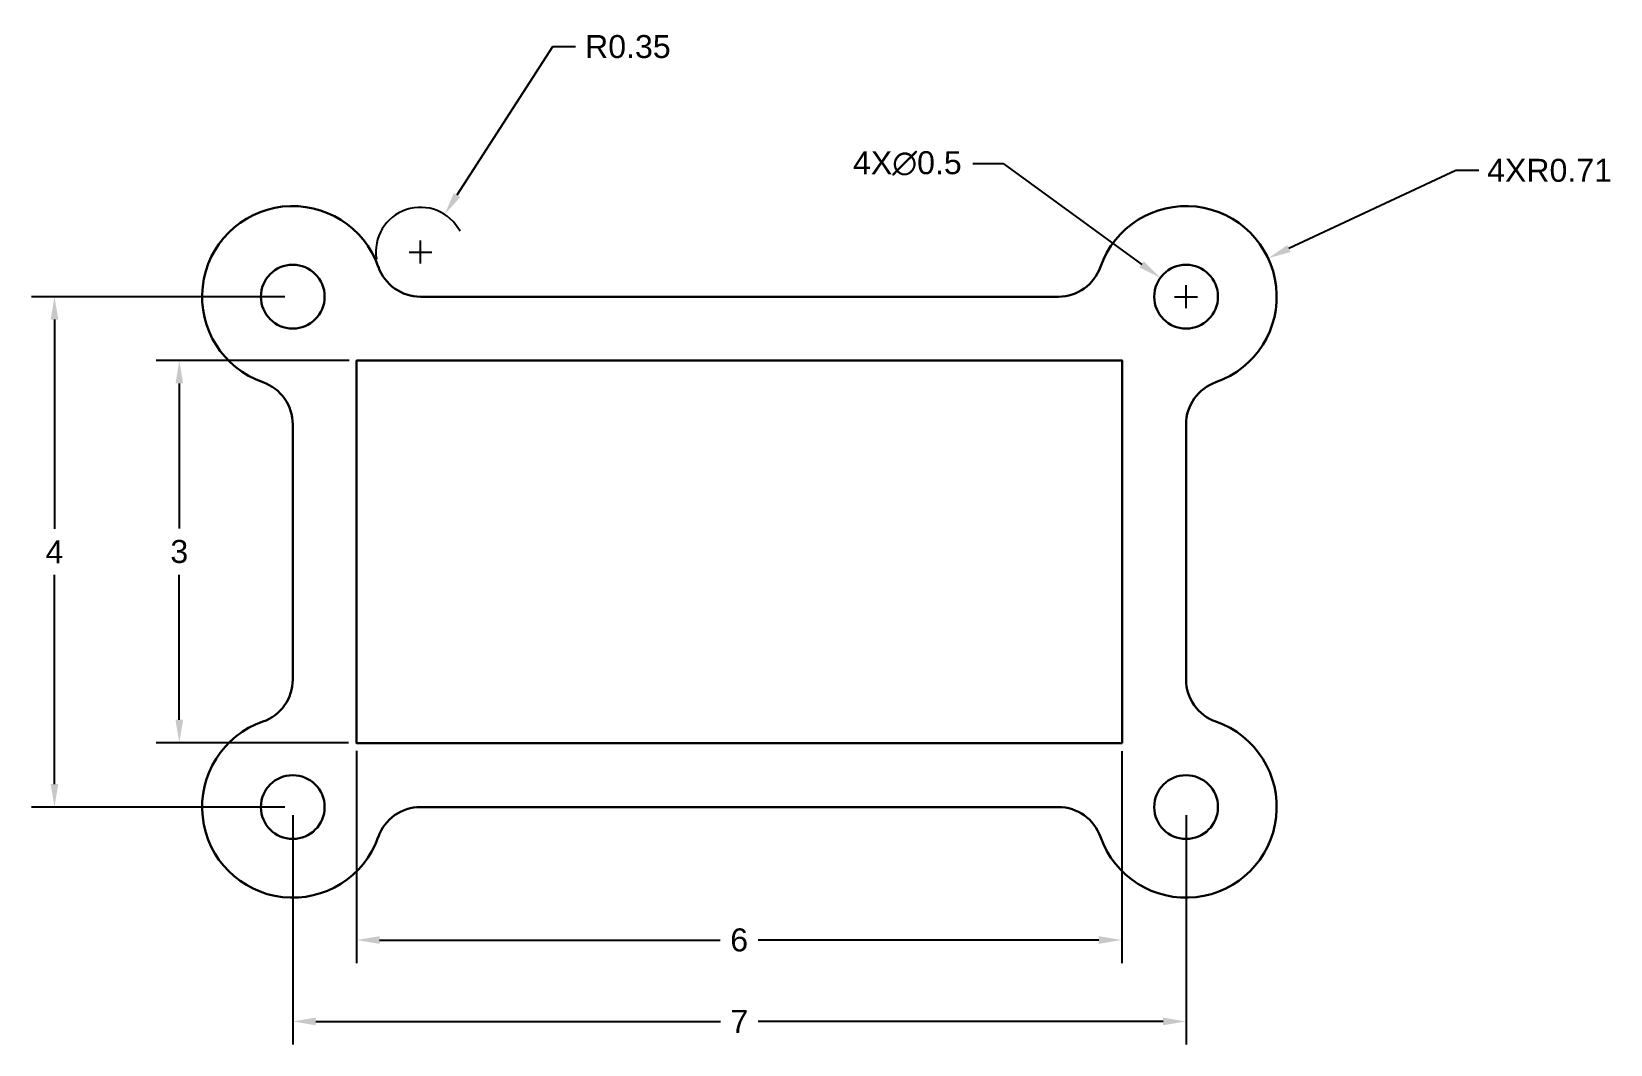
# Model space of a CAD drawing. Header units: inches. Extents: x 1.8 to 14.1, y 1.3 to 9.2.
import ezdxf

# ---------------------------------------------------------------- set-up
doc = ezdxf.new("R2010")
doc.units = ezdxf.units.IN
doc.header["$MEASUREMENT"] = 0
doc.styles.get("Standard").update_dxf_attribs({"font": 'ARIALUNI.ttf'})
doc.dimstyles.get("Standard").update_dxf_attribs({"dimtxt": 0.18, "dimasz": 0.18, "dimexe": 0.18, "dimexo": 0.0625, "dimgap": 0.09, "dimtad": 0, "dimtih": 1, "dimtoh": 1, "dimdsep": 46, "dimtxsty": 'Standard', "dimcen": 0.09, "dimadec": 0, "dimazin": 3, "dimtfac": 1, "dimtofl": 0, "dimtmove": 0, "dimatfit": 3, "dimfxl": 1, "dimtolj": 1, "dimtzin": 0, "dimarcsym": 0})

# ---------------------------------------------------------------- blocks, each defined once
blk = doc.blocks.new('*D2')
at = {"color": 0, "lineweight": -2, "transparency": 16777216}
for p, q in [((4.262, 6.669), (2.751, 6.669)), ((2.931, 6.489), (2.931, 5.353)), ((2.931, 3.853), (2.931, 4.989)), ((4.257, 3.673), (2.751, 3.673))]:
    blk.add_line(p, q, dxfattribs=at)
at = {"color": 0, "transparency": 16777216}
for points in [[(2.901, 6.489), (2.961, 6.489), (2.931, 6.669)], [(2.901, 3.853), (2.961, 3.853), (2.931, 3.673)]]:
    blk.add_solid(points, dxfattribs=at)
at = {"layer": 'Defpoints', "color": 0, "transparency": 16777216}
for p in [(4.324, 6.669), (2.931, 3.673), (4.32, 3.673)]:
    blk.add_point(p, dxfattribs=at)
at = {"color": 0, "transparency": 16777216, "insert": (2.931, 5.171), "char_height": 0.18, "attachment_point": 5}
blk.add_mtext('\\A1;3', dxfattribs=at)
blk = doc.blocks.new('*D3')
at = {"color": 0, "lineweight": -2, "transparency": 16777216}
for p, q in [((3.757, 7.169), (1.773, 7.169)), ((1.953, 6.989), (1.953, 5.349)), ((1.953, 3.349), (1.953, 4.989)), ((3.757, 3.169), (1.773, 3.169))]:
    blk.add_line(p, q, dxfattribs=at)
at = {"color": 0, "transparency": 16777216}
for points in [[(1.923, 6.989), (1.983, 6.989), (1.953, 7.169)], [(1.923, 3.349), (1.983, 3.349), (1.953, 3.169)]]:
    blk.add_solid(points, dxfattribs=at)
at = {"layer": 'Defpoints', "color": 0, "transparency": 16777216}
for p in [(3.82, 7.169), (1.953, 3.169), (3.82, 3.169)]:
    blk.add_point(p, dxfattribs=at)
at = {"color": 0, "transparency": 16777216, "insert": (1.953, 5.169), "char_height": 0.18, "attachment_point": 5}
blk.add_mtext('\\A1;4', dxfattribs=at)
blk = doc.blocks.new('*D4')
at = {"color": 0, "lineweight": -2, "transparency": 16777216}
for p, q in [((4.32, 3.61), (4.32, 1.947)), ((10.316, 3.606), (10.316, 1.947)), ((4.5, 2.127), (7.169, 2.127)), ((10.136, 2.127), (7.467, 2.127))]:
    blk.add_line(p, q, dxfattribs=at)
at = {"color": 0, "transparency": 16777216}
for points in [[(4.5, 2.157), (4.5, 2.097), (4.32, 2.127)], [(10.136, 2.157), (10.136, 2.097), (10.316, 2.127)]]:
    blk.add_solid(points, dxfattribs=at)
at = {"layer": 'Defpoints', "color": 0, "transparency": 16777216}
for p in [(4.32, 3.673), (10.316, 3.669), (10.316, 2.127)]:
    blk.add_point(p, dxfattribs=at)
at = {"color": 0, "transparency": 16777216, "insert": (7.318, 2.127), "char_height": 0.18, "attachment_point": 5}
blk.add_mtext('\\A1;6', dxfattribs=at)
blk = doc.blocks.new('*D5')
at = {"color": 0, "lineweight": -2, "transparency": 16777216}
for p, q in [((3.82, 3.106), (3.82, 1.309)), ((10.82, 3.106), (10.82, 1.309)), ((4, 1.489), (7.172, 1.489)), ((10.64, 1.489), (7.468, 1.489))]:
    blk.add_line(p, q, dxfattribs=at)
at = {"color": 0, "transparency": 16777216}
for points in [[(4, 1.519), (4, 1.459), (3.82, 1.489)], [(10.64, 1.519), (10.64, 1.459), (10.82, 1.489)]]:
    blk.add_solid(points, dxfattribs=at)
at = {"layer": 'Defpoints', "color": 0, "transparency": 16777216}
for p in [(3.82, 3.169), (10.82, 3.169), (10.82, 1.489)]:
    blk.add_point(p, dxfattribs=at)
at = {"color": 0, "transparency": 16777216, "insert": (7.32, 1.489), "char_height": 0.18, "attachment_point": 5}
blk.add_mtext('\\A1;7', dxfattribs=at)
blk = doc.blocks.new('*D6')
at = {"color": 0, "lineweight": -2, "transparency": 16777216}
for p, q in [((9.148, 8.213), (9.386, 8.213)), ((9.386, 8.213), (10.472, 7.422)), ((10.82, 7.079), (10.82, 7.259)), ((10.73, 7.169), (10.91, 7.169))]:
    blk.add_line(p, q, dxfattribs=at)
at = {"color": 0, "transparency": 16777216}
blk.add_solid([(10.49, 7.446), (10.455, 7.398), (10.618, 7.316)], dxfattribs=at)
at = {"layer": 'Defpoints', "color": 0, "transparency": 16777216}
for p in [(10.618, 7.316), (11.022, 7.021)]:
    blk.add_point(p, dxfattribs=at)
at = {"color": 0, "transparency": 16777216, "insert": (8.636, 8.213), "char_height": 0.18, "attachment_point": 5}
blk.add_mtext('\\A1;4X∅0.5', dxfattribs=at)
blk = doc.blocks.new('*D7')
at = {"color": 0, "lineweight": -2, "transparency": 16777216}
for p, q in [((12.933, 8.158), (11.626, 7.546)), ((13.114, 8.158), (12.933, 8.158)), ((10.82, 7.079), (10.82, 7.259)), ((10.73, 7.169), (10.91, 7.169))]:
    blk.add_line(p, q, dxfattribs=at)
at = {"color": 0, "transparency": 16777216}
blk.add_solid([(11.613, 7.573), (11.639, 7.519), (11.463, 7.47)], dxfattribs=at)
at = {"layer": 'Defpoints', "color": 0, "transparency": 16777216}
for p in [(11.463, 7.47), (10.82, 7.169)]:
    blk.add_point(p, dxfattribs=at)
at = {"color": 0, "transparency": 16777216, "insert": (13.668, 8.158), "char_height": 0.18, "attachment_point": 5}
blk.add_mtext('\\A1;4XR0.71', dxfattribs=at)
blk = doc.blocks.new('*D10')
at = {"color": 0, "lineweight": -2, "transparency": 16777216}
for p, q in [((5.856, 9.128), (5.107, 7.964)), ((6.036, 9.128), (5.856, 9.128)), ((4.821, 7.429), (4.821, 7.609)), ((4.731, 7.519), (4.911, 7.519))]:
    blk.add_line(p, q, dxfattribs=at)
blk.add_arc((4.821, 7.519), 0.35, 27.7936, 189.0488, dxfattribs=at)
at = {"color": 0, "transparency": 16777216}
blk.add_solid([(5.082, 7.981), (5.132, 7.948), (5.01, 7.813)], dxfattribs=at)
at = {"layer": 'Defpoints', "color": 0, "transparency": 16777216}
for p in [(5.01, 7.813), (4.821, 7.519)]:
    blk.add_point(p, dxfattribs=at)
at = {"color": 0, "transparency": 16777216, "insert": (6.446, 9.128), "char_height": 0.18, "attachment_point": 5}
blk.add_mtext('\\A1;R0.35', dxfattribs=at)

msp = doc.modelspace()

# ---------------------------------------------------------------- linework, layer by layer
at = {"lineweight": 30}
for p, q in [((9.819, 7.169), (4.821, 7.169)), ((4.32, 3.669), (4.32, 6.669)), ((4.32, 6.669), (10.32, 6.669)), ((10.32, 6.669), (10.32, 3.669)), ((3.82, 6.168), (3.82, 4.169)), ((10.82, 4.169), (10.82, 6.168)), ((10.32, 3.669), (4.32, 3.669)), ((4.821, 3.169), (9.819, 3.169))]:
    msp.add_line(p, q, dxfattribs=at)
for centre in [(3.82, 7.169), (10.82, 7.169), (3.82, 3.169), (10.82, 3.169)]:
    msp.add_circle(centre, 0.25, dxfattribs=at)
for centre, radius, start, end in [((3.82, 7.169), 0.71, 19.2802, 250.7198), ((10.82, 7.169), 0.71, 289.2802, 160.7198), ((4.821, 7.519), 0.35, 199.2802, 270), ((9.819, 7.519), 0.35, 270, 340.7198), ((3.82, 7.169), 0.71, 314.767, 315.233), ((10.82, 7.169), 0.71, 224.767, 225.233), ((3.47, 6.168), 0.35, 0, 70.7198), ((11.17, 6.168), 0.35, 109.2802, 180), ((3.47, 4.169), 0.35, 289.2802, 0), ((11.17, 4.169), 0.35, 180, 250.7198), ((3.82, 3.169), 0.71, 109.2802, 340.7198), ((10.82, 3.169), 0.71, 199.2802, 70.7198), ((3.82, 3.169), 0.71, 44.767, 45.233), ((10.82, 3.169), 0.71, 134.767, 135.233), ((4.821, 2.819), 0.35, 90, 160.7198), ((9.819, 2.819), 0.35, 19.2802, 90)]:
    msp.add_arc(centre, radius, start, end, dxfattribs=at)

# ---------------------------------------------------------------- dimensions: what is measured, and where the dimension line sits
dim = msp.add_radius_dim(center=(4.821, 7.519), mpoint=(5.01, 7.813), dimstyle='Standard')
dim.commit()
dim.dimension.update_dxf_attribs({"geometry": '*D10', "text_midpoint": (6.446, 9.128), "dimtype": 164})
dim = msp.add_diameter_dim_2p(p1=(11.022, 7.021), p2=(10.618, 7.316), text='4X<>', dimstyle='Standard')
dim.commit()
dim.dimension.update_dxf_attribs({"geometry": '*D6', "text_midpoint": (8.636, 8.213), "dimtype": 163})
dim = msp.add_radius_dim(center=(10.82, 7.169), mpoint=(11.463, 7.47), text='4X<>', dimstyle='Standard')
dim.commit()
dim.dimension.update_dxf_attribs({"geometry": '*D7', "text_midpoint": (13.668, 8.158), "dimtype": 164})
for base, p1, p2, picture, middle in [((1.953, 3.169), (3.82, 7.169), (3.82, 3.169), '*D3', (1.953, 5.169)), ((2.931, 3.673), (4.324, 6.669), (4.32, 3.673), '*D2', (2.931, 5.171))]:
    dim = msp.add_linear_dim(base=base, p1=p1, p2=p2, angle=90, dimstyle='Standard')
    dim.commit()
    dim.dimension.update_dxf_attribs({"geometry": picture, "text_midpoint": middle})
for base, p1, p2, picture, middle in [((10.316, 2.127), (4.32, 3.673), (10.316, 3.669), '*D4', (7.318, 2.127)), ((10.82, 1.489), (3.82, 3.169), (10.82, 3.169), '*D5', (7.32, 1.489))]:
    dim = msp.add_linear_dim(base=base, p1=p1, p2=p2, dimstyle='Standard')
    dim.commit()
    dim.dimension.update_dxf_attribs({"geometry": picture, "text_midpoint": middle})

doc.saveas('drawing.dxf')
